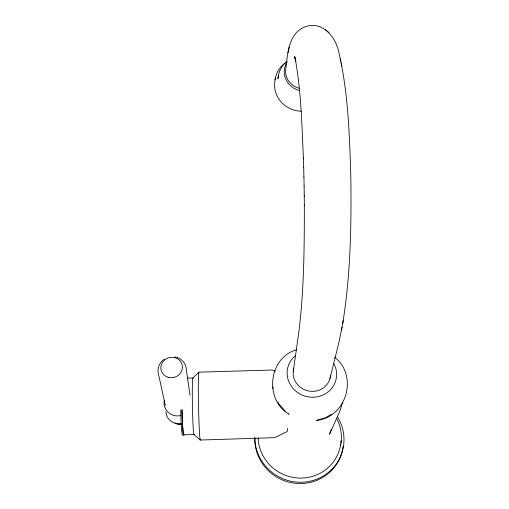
<?xml version="1.0" encoding="UTF-8"?>
<svg xmlns="http://www.w3.org/2000/svg" width="509" height="509" viewBox="0 0 509 509"><rect width="100%" height="100%" fill="white"/><g stroke="black" fill="none" stroke-linecap="round" stroke-linejoin="round"><path stroke-width="0.76" d="M272.894 388.45L273.034 386.916M340.725 445.044C342.36 436.27 340.985 427.057 336.996 419.085M293.273 371.226L298.56 334.159C304.064 291.383 304.344 248.137 304.331 205.076L304.344 205.763L304.242 195.621M342.703 323.514C350.663 274.663 351.484 224.953 350.803 175.56C349.479 134.949 348.283 93.898 339.223 54.119C336.818 38.544 323.336 20.538 305.68 26.614C288.151 32.805 287.623 54.272 285.727 69.727A18.763 16.931 7.2 0 0 299.375 88.343M330.017 378.429L338.994 341.953L342.035 327.236M341.533 330.137L343.2 320.664M287.96 52.923L289.195 47.057M278.678 75.179L277.901 78.774C278.404 72.074 281.502 65.521 286.942 61.449M275.006 79.919C276.043 72.475 280.504 65.546 287.012 61.742M331.423 429.208L329.546 434.152L340.095 410.585L342.538 402.447M275.172 371.163L272.328 370.005L198.854 372.174L192.886 377.971L187.407 378.136M164.318 359.169C159.82 362.096 157.141 367.676 158.204 373.014L165.355 405.45M331.626 414.161L326.275 417.335M325.582 417.704L316.503 420.402C346.699 417.31 358.527 375.731 334.572 357.159M296.83 349.734C268.485 357.305 263.967 399.692 288.985 414.186L288.539 413.893M183.685 434.826L193.961 434.508L200.215 440.037L274.561 437.676L287.114 431.568A28.256 1.546 88 0 0 287.591 428.393M174.873 356.892C180.135 357.706 184.799 361.714 185.944 366.983L189.984 395.149M328.922 32.621L325.359 29.579M285.225 411.24L279.053 404.114M277.901 402.085L278.665 403.433M295.15 58.109L295.576 59.095M295.538 58.974L294.526 56.537L295.805 61.023L295.055 57.848C301.22 91.054 301.856 125.004 303.415 158.662L303.402 158L303.688 167.703M340.235 58.376L340.865 61.404M341.221 63.161L341.832 66.1M303.682 167.308L303.918 176.903M303.924 176.776L304.115 186.37M304.102 186.218L304.255 196.041M342.716 449.116A44.595 43.24 25.1 0 1 294.361 483.2A44.595 43.24 25.1 0 1 254.793 437.759M343.161 446.304A44.595 43.24 25.1 0 1 342.843 448.416M333.993 363.84A24.852 23.401 15.5 0 1 324.729 394.182A24.852 23.401 15.5 0 1 291.835 386.942A24.852 23.401 15.5 0 1 295.754 355.416M337.454 416.706A44.811 43.424 24.7 0 1 311.553 480.871A44.811 43.424 24.7 0 1 254.844 437.657M340.686 444.427A41.751 40.44 24.4 0 1 297.301 477.964A41.751 40.44 24.4 0 1 258.12 437.963M341.087 440.648A41.751 40.44 24.4 0 1 340.89 442.919M330.5 375.687A18.776 17.681 15.5 0 1 308.645 391.001A18.776 17.681 15.5 0 1 293.801 368.51M301.264 111.229A27.085 25.794 10.5 0 1 275.623 77.82M298.885 90.36A20.074 19.062 10.5 0 1 286.879 62.384M181.662 424.582A8.462 8.087 -21.5 0 1 174.988 422.826M181.389 423.571A10.549 10.072 -21 0 1 180.014 423.704M177.959 423.571A10.549 10.072 -21 0 1 176.623 423.265M183.953 434.762A28.351 1.362 89 0 1 181.993 409.573A28.612 1.374 89 0 0 183.959 435.017M200.425 439.916A34.014 1.082 88.8 0 1 198.586 408.931A34.014 1.082 88.8 0 1 198.854 372.174M194.171 434.438A28.345 1.075 88.9 0 1 192.415 405.832A28.345 1.075 88.9 0 1 193.102 378.219M182.68 435.055A28.612 1.412 89 0 1 180.689 410.356M181.497 423.628A13.679 13.043 -20.5 0 1 165.883 411.698M180.727 415.586A14.01 13.317 -19.3 0 1 164.337 400.265M168.174 377.303A10.861 10.161 -15.4 0 0 182.235 365.163A10.861 10.161 -15.4 0 0 164.49 360.086A10.861 10.161 -15.4 0 0 168.174 377.303"/></g></svg>
